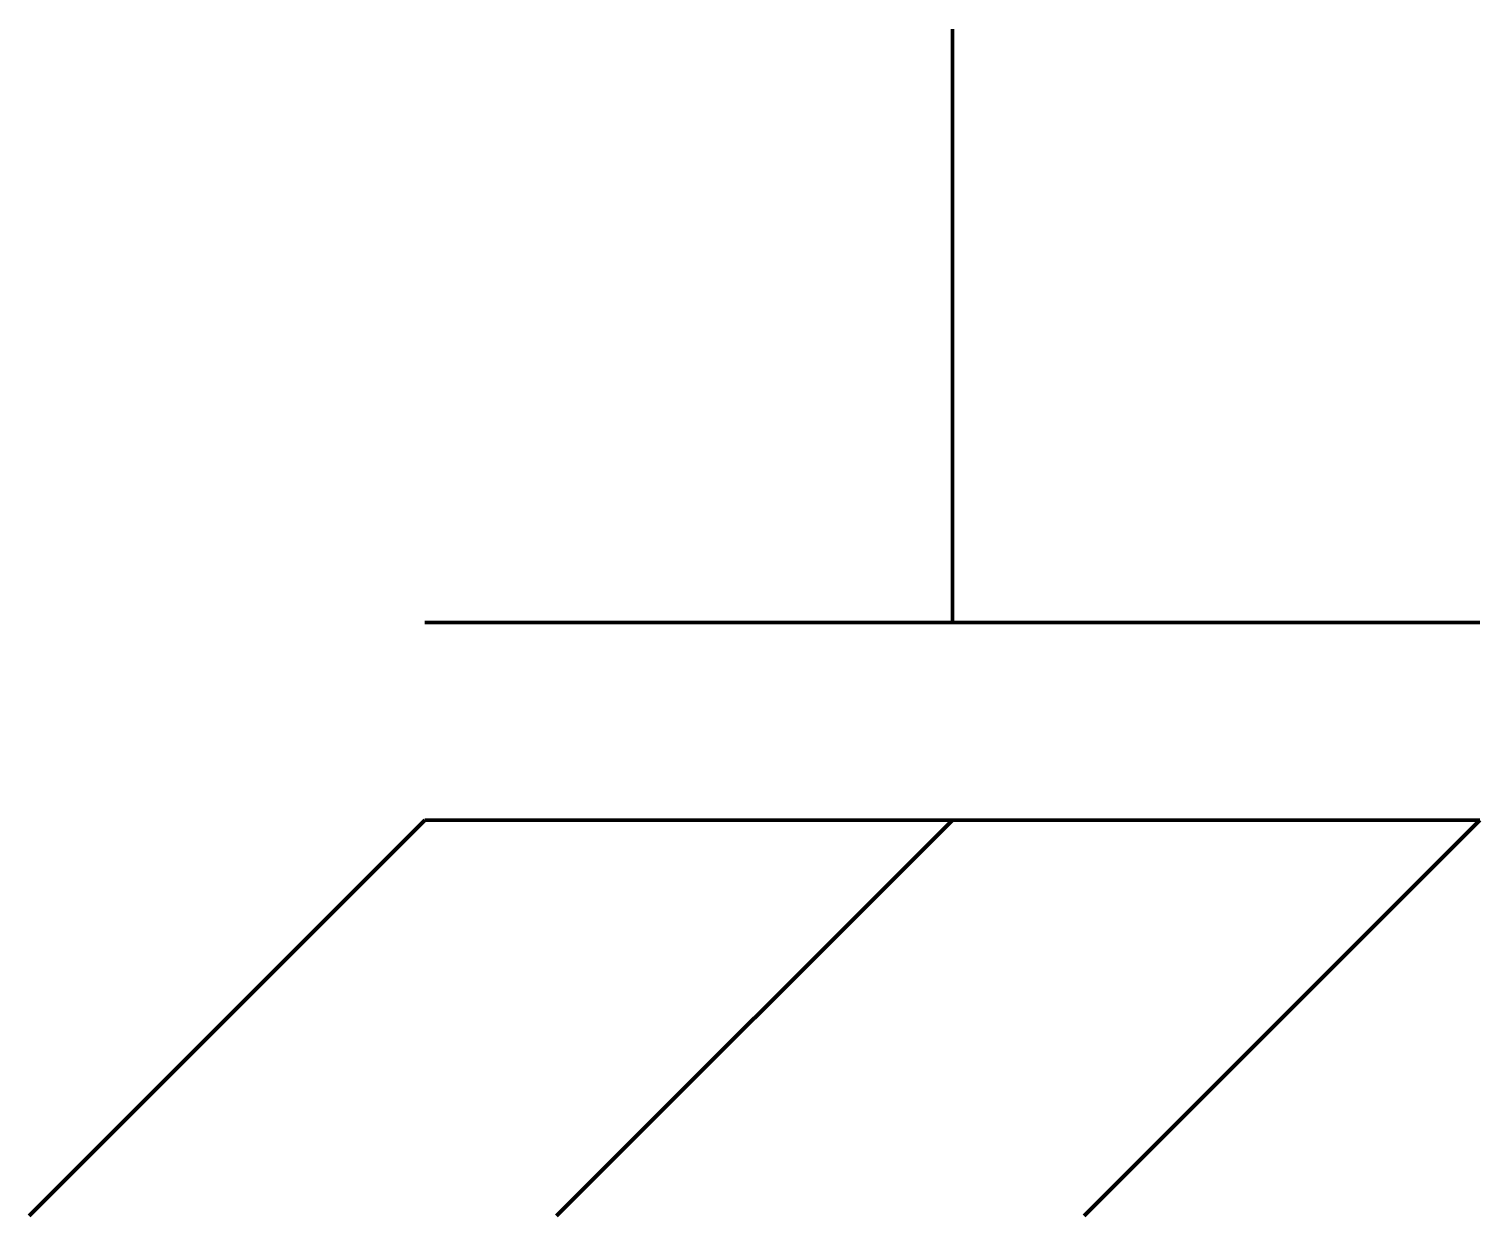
# Model space of a CAD drawing. Header units: millimetres. Extents: x -7 to 4, y -9 to 0.
import ezdxf

# ---------------------------------------------------------------- set-up
doc = ezdxf.new("R2010")
doc.units = ezdxf.units.MM
doc.layers.get('0').update_dxf_attribs({"linetype": 'CONTINUOUS', "lineweight": 0})

msp = doc.modelspace()

# ---------------------------------------------------------------- linework, layer by layer
at = {"color": 7, "linetype": 'CONTINUOUS', "lineweight": 70}
for p, q in [((0, -4.5), (0, 0)), ((-4, -4.5), (4, -4.5)), ((-7, -9), (-4, -6)), ((-4, -6), (4, -6)), ((-3, -9), (0, -6)), ((4, -6), (1, -9))]:
    msp.add_line(p, q, dxfattribs=at)

doc.saveas('drawing.dxf')
